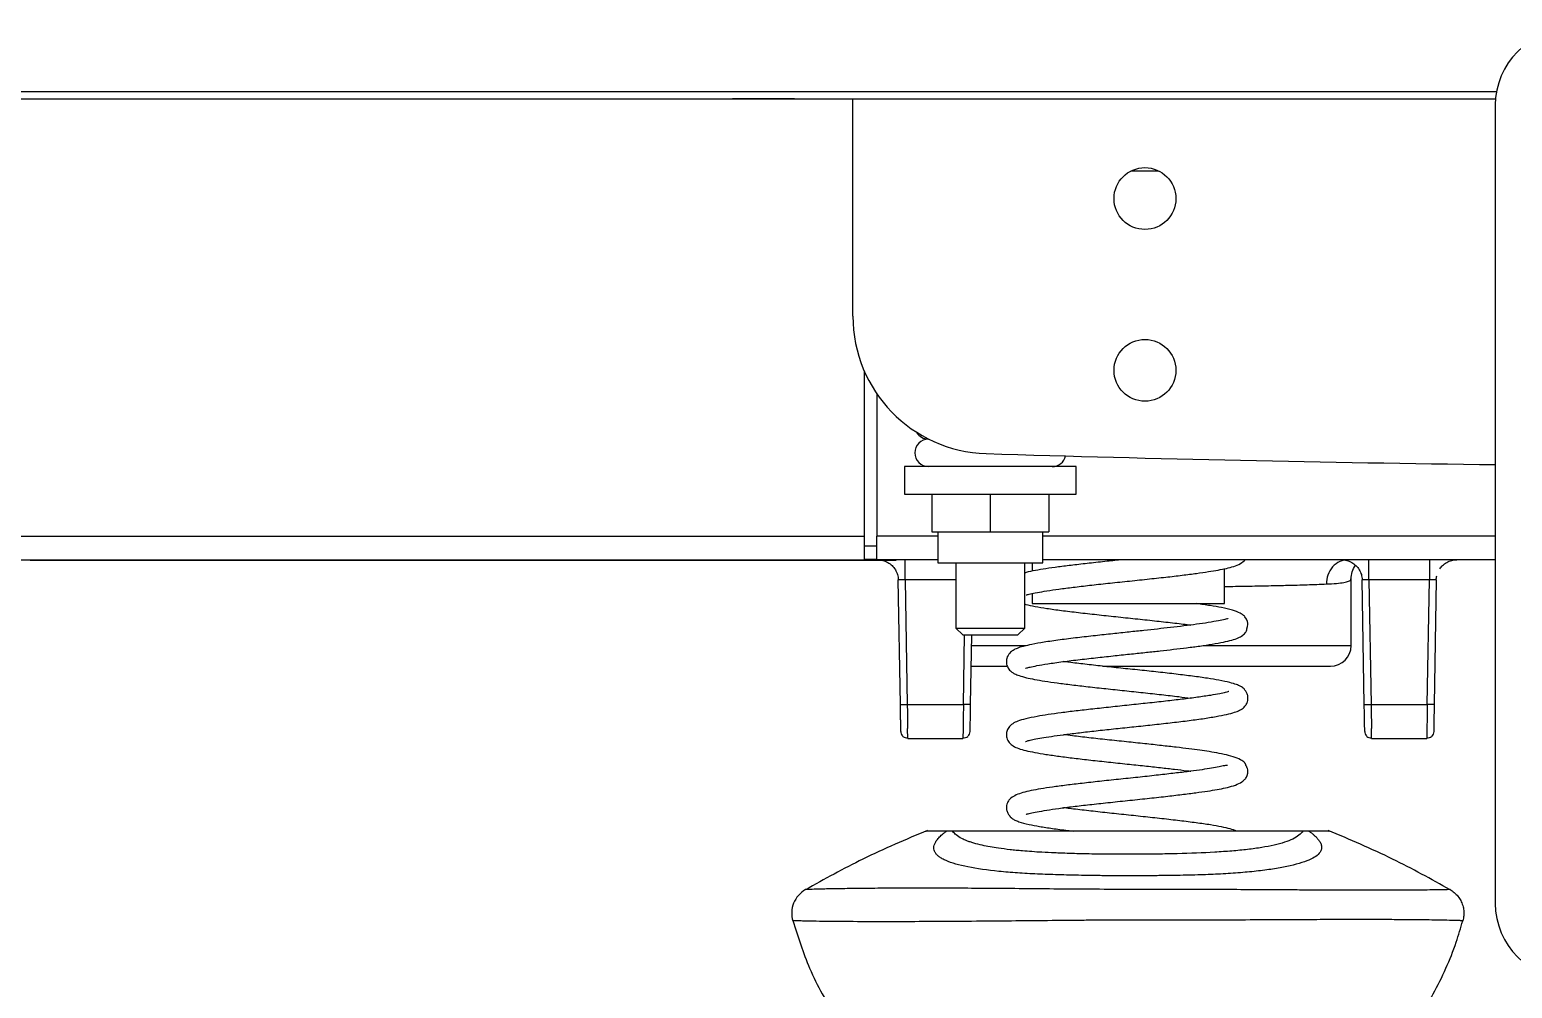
# Model space of a CAD drawing. Header units: centimetres. Extents: x 470464 to 524273, y 49611 to 59074.
# Drawn here: x 508643.43 to 508665.01, y 50555.47 to 50569.42 of the extents above; entities that cross this region are included whole.
import ezdxf

# ---------------------------------------------------------------- set-up
doc = ezdxf.new("R2010")
doc.units = ezdxf.units.CM
doc.header["$MEASUREMENT"] = 0
doc.layers.add('vinç', color=7, linetype='Continuous')

# ---------------------------------------------------------------- blocks, each defined once
blk = doc.blocks.new('dytjtyjtydhrshtjy')
at = {"color": 2, "linetype": 'Continuous', "lineweight": 25}
for p, q in [((427569.783, 68758.565), (427159.018, 68758.565)), ((427159.018, 68758.463), (427569.77, 68758.463)), ((427559.068, 68758.464), (427558.668, 68758.464)), ((427559.568, 68758.464), (427559.068, 68758.464)), ((427559.568, 68758.464), (427560.418, 68758.464)), ((427560.418, 68755.302), (427560.418, 68758.463)), ((427569.766, 68758.372), (427569.766, 68746.757)), ((427564.818, 68757.414), (427564.462, 68757.414)), ((427560.588, 68752.103), (427560.588, 68754.495)), ((427560.768, 68754.172), (427560.768, 68752.103)), ((427561.518, 68753.514), (427561.522, 68753.514)), ((427563.668, 68753.114), (427561.168, 68753.114)), ((427561.168, 68753.114), (427561.168, 68752.714)), ((427563.668, 68752.714), (427563.668, 68753.114)), ((427561.168, 68752.714), (427563.668, 68752.714)), ((427561.569, 68752.714), (427561.569, 68752.164)), ((427562.418, 68752.714), (427562.418, 68752.164)), ((427563.268, 68752.714), (427563.268, 68752.164)), ((427561.569, 68752.164), (427562.418, 68752.164)), ((427561.653, 68752.164), (427561.653, 68751.714)), ((427562.418, 68752.164), (427563.268, 68752.164)), ((427563.183, 68751.714), (427563.183, 68752.164)), ((427545.618, 68752.103), (427560.588, 68752.103)), ((427560.588, 68752.022), (427560.588, 68752.103)), ((427560.588, 68751.956), (427560.588, 68752.02)), ((427560.768, 68751.956), (427560.588, 68751.956)), ((427560.768, 68752.02), (427560.768, 68752.103)), ((427561.653, 68752.103), (427560.768, 68752.103)), ((427560.768, 68751.956), (427560.768, 68752.02)), ((427560.768, 68751.76), (427560.768, 68751.956)), ((427569.766, 68752.103), (427563.183, 68752.103)), ((427545.618, 68751.759), (427560.588, 68751.759)), ((427548.448, 68751.754), (427548.448, 68751.759)), ((427548.448, 68751.754), (427561.048, 68751.754)), ((427560.768, 68751.76), (427560.588, 68751.76)), ((427560.588, 68751.759), (427560.588, 68751.76)), ((427560.588, 68751.759), (427560.768, 68751.759)), ((427560.768, 68751.76), (427560.768, 68751.759)), ((427561.653, 68751.759), (427560.768, 68751.759)), ((427561.653, 68751.714), (427563.183, 68751.714)), ((427561.918, 68751.714), (427561.918, 68750.764)), ((427562.918, 68750.764), (427562.918, 68751.714)), ((427563.027, 68751.714), (427563.027, 68751.591)), ((427569.766, 68751.759), (427563.183, 68751.759)), ((427565.827, 68751.119), (427565.827, 68751.63)), ((427567.664, 68751.479), (427567.664, 68751.482)), ((427567.668, 68750.509), (427567.668, 68751.482)), ((427561.11, 68749.65), (427561.078, 68751.464)), ((427561.178, 68751.464), (427561.21, 68749.65)), ((427561.918, 68751.464), (427561.178, 68751.464)), ((427563.027, 68751.265), (427563.027, 68751.119)), ((427567.86, 68749.65), (427567.828, 68751.464)), ((427568.808, 68751.464), (427567.928, 68751.464)), ((427567.928, 68751.464), (427567.96, 68749.65)), ((427568.777, 68749.65), (427568.808, 68751.464)), ((427568.908, 68751.464), (427568.877, 68749.65)), ((427563.027, 68751.119), (427565.827, 68751.119)), ((427561.918, 68750.764), (427562.918, 68750.764)), ((427561.918, 68750.764), (427562.018, 68750.664)), ((427562.018, 68750.664), (427562.418, 68750.664)), ((427562.027, 68749.65), (427562.044, 68750.664)), ((427562.144, 68750.664), (427562.127, 68749.65)), ((427562.418, 68750.664), (427562.818, 68750.664)), ((427562.818, 68750.664), (427562.918, 68750.764)), ((427562.142, 68750.509), (427562.939, 68750.509)), ((427565.515, 68750.509), (427567.668, 68750.509)), ((427564.052, 68750.209), (427564.418, 68750.209)), ((427561.21, 68749.65), (427562.027, 68749.65)), ((427567.96, 68749.65), (427568.777, 68749.65)), ((427561.216, 68749.159), (427561.216, 68749.176)), ((427561.216, 68749.159), (427562.02, 68749.159)), ((427562.02, 68749.176), (427562.02, 68749.159)), ((427567.966, 68749.159), (427567.966, 68749.176)), ((427567.966, 68749.159), (427568.77, 68749.159)), ((427568.77, 68749.176), (427568.77, 68749.159)), ((427566.966, 68747.809), (427561.87, 68747.809)), ((427559.729, 68746.958), (427559.728, 68746.958))]:
    blk.add_line(p, q, dxfattribs=at)
for centre in [(427564.668, 68757.014), (427564.668, 68754.514)]:
    blk.add_circle(centre, 0.45, dxfattribs=at)
for centre, radius, start, end in [((427570.866, 68758.372), 1.1, 90, 180), ((427564.818, 68757.114), 0.3, 75.9927, 90), ((427562.418, 68755.302), 2, 180, 268.2362), ((427561.518, 68753.314), 0.2, 90, 270), ((427561.518, 68753.714), 0.2, 209.828, 270), ((427574.668, 69153.113), 400, 268.23622, 269.29782), ((427563.318, 68753.314), 0.2, 270, 347.0003), ((427567.368, 68750.509), 0.3, 270, 0), ((427570.866, 68746.757), 1.1, 180, 270)]:
    blk.add_arc(centre, radius, start, end, dxfattribs=at)
for points, knots in [([(427560.588, 68751.76), (427560.588, 68751.76), (427560.588, 68751.76), (427560.588, 68751.762), (427560.588, 68751.765), (427560.588, 68751.768), (427560.588, 68751.776), (427560.588, 68751.791), (427560.588, 68751.816), (427560.588, 68751.847), (427560.588, 68751.879), (427560.588, 68751.907), (427560.588, 68751.931), (427560.588, 68751.948), (427560.588, 68751.956)], [0, 0, 0, 0, 0.048326, 0.096259, 0.144071, 0.192032, 0.240411, 0.370143, 0.500048, 0.629779, 0.759684, 0.839962, 0.919647, 1, 1, 1, 1]), ([(427560.778, 68751.759), (427560.804, 68751.759), (427560.83, 68751.755), (427560.88, 68751.742), (427560.904, 68751.732), (427560.949, 68751.707), (427560.97, 68751.691), (427560.988, 68751.673)], [0.5, 0.5, 0.5, 0.5, 0.6666667, 0.6666667, 0.8333333, 0.8333333, 1, 1, 1, 1]), ([(427561.178, 68751.673), (427561.178, 68751.691), (427561.178, 68751.707), (427561.178, 68751.732), (427561.178, 68751.742), (427561.178, 68751.755), (427561.178, 68751.759), (427561.178, 68751.759)], [0.5000006, 0.5000006, 0.5000006, 0.5000006, 0.6666667, 0.6666667, 0.8333333, 0.8333333, 1, 1, 1, 1]), ([(427564.34, 68751.759), (427564.266, 68751.751), (427564.102, 68751.734), (427563.858, 68751.707), (427563.62, 68751.679), (427563.407, 68751.653), (427563.223, 68751.627), (427563.072, 68751.601), (427562.97, 68751.582), (427562.925, 68751.568), (427562.918, 68751.566)], [0, 0, 0, 0, 0.126882, 0.27886, 0.426188, 0.568751, 0.706526, 0.839937, 0.974364, 1, 1, 1, 1]), ([(427562.938, 68751.249), (427562.938, 68751.249), (427562.938, 68751.247), (427562.952, 68751.25), (427562.994, 68751.258), (427563.094, 68751.28), (427563.239, 68751.305), (427563.415, 68751.331), (427563.624, 68751.358), (427563.864, 68751.386), (427564.128, 68751.415), (427564.412, 68751.445), (427564.697, 68751.475), (427564.968, 68751.504), (427565.21, 68751.532), (427565.418, 68751.559), (427565.592, 68751.584), (427565.781, 68751.615), (427565.934, 68751.649), (427566.062, 68751.698), (427566.105, 68751.739), (427566.126, 68751.759)], [0, 0, 0, 0, 0.003206, 0.030076, 0.083878, 0.136727, 0.18867, 0.242164, 0.29776, 0.355461, 0.415216, 0.477052, 0.540605, 0.60168, 0.659183, 0.713132, 0.763479, 0.810204, 0.902145, 0.952811, 1, 1, 1, 1]), ([(427567.623, 68751.759), (427567.548, 68751.759), (427567.46, 68751.724), (427567.337, 68751.586), (427567.307, 68751.488), (427567.308, 68751.405)], [0, 0, 0, 0, 0.5, 0.5, 1, 1, 1, 1]), ([(427567.528, 68751.759), (427567.554, 68751.759), (427567.58, 68751.755), (427567.63, 68751.742), (427567.654, 68751.732), (427567.699, 68751.707), (427567.72, 68751.691), (427567.738, 68751.673)], [0.5000006, 0.5000006, 0.5000006, 0.5000006, 0.6666672, 0.6666672, 0.8333339, 0.8333339, 1, 1, 1, 1]), ([(427567.928, 68751.673), (427567.928, 68751.691), (427567.928, 68751.707), (427567.928, 68751.732), (427567.928, 68751.742), (427567.928, 68751.755), (427567.928, 68751.759), (427567.928, 68751.759)], [0.5, 0.5, 0.5, 0.5, 0.6666667, 0.6666667, 0.8333333, 0.8333333, 1, 1, 1, 1]), ([(427568.808, 68751.759), (427568.808, 68751.759), (427568.808, 68751.755), (427568.808, 68751.742), (427568.808, 68751.732), (427568.808, 68751.707), (427568.808, 68751.691), (427568.808, 68751.673)], [0.5000006, 0.5000006, 0.5000006, 0.5000006, 0.6666672, 0.6666672, 0.8333339, 0.8333339, 1, 1, 1, 1]), ([(427568.998, 68751.673), (427569.017, 68751.691), (427569.037, 68751.707), (427569.082, 68751.732), (427569.107, 68751.742), (427569.157, 68751.755), (427569.182, 68751.759), (427569.208, 68751.759)], [0.5, 0.5, 0.5, 0.5, 0.6666667, 0.6666667, 0.8333333, 0.8333333, 1, 1, 1, 1]), ([(427560.988, 68751.673), (427561.007, 68751.655), (427561.023, 68751.634), (427561.049, 68751.59), (427561.06, 68751.566), (427561.074, 68751.516), (427561.078, 68751.49), (427561.078, 68751.464)], [0, 0, 0, 0, 0.1666667, 0.1666667, 0.3333333, 0.3333333, 0.5, 0.5, 0.5, 0.5]), ([(427561.178, 68751.464), (427561.178, 68751.49), (427561.178, 68751.516), (427561.178, 68751.566), (427561.178, 68751.59), (427561.178, 68751.634), (427561.178, 68751.655), (427561.178, 68751.673)], [0, 0, 0, 0, 0.1666667, 0.1666667, 0.3333333, 0.3333333, 0.5000006, 0.5000006, 0.5000006, 0.5000006]), ([(427567.308, 68751.405), (427567.359, 68751.408), (427567.46, 68751.413), (427567.567, 68751.427), (427567.637, 68751.446), (427567.669, 68751.464), (427567.665, 68751.476), (427567.664, 68751.479)], [0, 0, 0, 0, 0.2357529, 0.4655249, 0.6976658, 0.9309979, 1, 1, 1, 1]), ([(427567.668, 68751.476), (427567.67, 68751.513), (427567.674, 68751.584), (427567.714, 68751.647), (427567.733, 68751.677)], [0, 0, 0, 0, 0.5146, 1, 1, 1, 1]), ([(427567.738, 68751.673), (427567.757, 68751.655), (427567.773, 68751.634), (427567.799, 68751.59), (427567.81, 68751.566), (427567.824, 68751.516), (427567.828, 68751.49), (427567.828, 68751.464)], [0, 0, 0, 0, 0.1666672, 0.1666672, 0.3333339, 0.3333339, 0.5000006, 0.5000006, 0.5000006, 0.5000006]), ([(427567.928, 68751.464), (427567.928, 68751.49), (427567.928, 68751.516), (427567.928, 68751.566), (427567.928, 68751.59), (427567.928, 68751.634), (427567.928, 68751.655), (427567.928, 68751.673)], [0, 0, 0, 0, 0.1666667, 0.1666667, 0.3333333, 0.3333333, 0.5, 0.5, 0.5, 0.5]), ([(427568.808, 68751.673), (427568.808, 68751.655), (427568.808, 68751.634), (427568.808, 68751.59), (427568.808, 68751.566), (427568.808, 68751.516), (427568.808, 68751.49), (427568.808, 68751.464)], [0, 0, 0, 0, 0.1666672, 0.1666672, 0.3333339, 0.3333339, 0.5000006, 0.5000006, 0.5000006, 0.5000006]), ([(427568.901, 68751.466), (427568.903, 68751.475), (427568.909, 68751.494), (427568.913, 68751.513), (427568.915, 68751.522)], [0, 0, 0, 0, 0.49798, 1, 1, 1, 1]), ([(427561.107, 68751.466), (427561.105, 68751.466), (427561.101, 68751.466), (427561.095, 68751.466), (427561.09, 68751.466), (427561.086, 68751.466), (427561.082, 68751.465), (427561.08, 68751.465), (427561.078, 68751.465), (427561.078, 68751.464), (427561.078, 68751.464)], [0, 0, 0, 0, 0.118912, 0.239544, 0.361905, 0.486007, 0.611858, 0.739468, 0.868846, 1, 1, 1, 1]), ([(427561.178, 68751.464), (427561.175, 68751.464), (427561.168, 68751.465), (427561.158, 68751.465), (427561.148, 68751.465), (427561.139, 68751.466), (427561.13, 68751.466), (427561.122, 68751.466), (427561.114, 68751.466), (427561.109, 68751.466), (427561.107, 68751.466)], [0, 0, 0, 0, 0.131154, 0.260532, 0.388142, 0.513993, 0.638095, 0.760456, 0.881088, 1, 1, 1, 1]), ([(427565.827, 68751.369), (427565.88, 68751.37), (427566.047, 68751.372), (427566.315, 68751.377), (427566.565, 68751.382), (427566.753, 68751.387), (427566.891, 68751.39), (427567.034, 68751.395), (427567.178, 68751.4), (427567.263, 68751.403), (427567.308, 68751.405)], [0, 0, 0, 0, 0.08298, 0.262949, 0.455117, 0.540278, 0.637348, 0.746327, 0.867211, 1, 1, 1, 1]), ([(427567.857, 68751.466), (427567.855, 68751.466), (427567.851, 68751.466), (427567.845, 68751.466), (427567.84, 68751.466), (427567.836, 68751.466), (427567.832, 68751.465), (427567.83, 68751.465), (427567.828, 68751.465), (427567.828, 68751.464), (427567.828, 68751.464)], [0, 0, 0, 0, 0.118912, 0.239544, 0.361905, 0.486007, 0.611858, 0.739468, 0.868846, 1, 1, 1, 1]), ([(427567.928, 68751.464), (427567.925, 68751.464), (427567.918, 68751.465), (427567.908, 68751.465), (427567.898, 68751.465), (427567.889, 68751.466), (427567.88, 68751.466), (427567.872, 68751.466), (427567.864, 68751.466), (427567.859, 68751.466), (427567.857, 68751.466)], [0, 0, 0, 0, 0.131154, 0.260532, 0.388142, 0.513993, 0.638095, 0.760456, 0.881088, 1, 1, 1, 1]), ([(427568.879, 68751.466), (427568.877, 68751.466), (427568.872, 68751.466), (427568.865, 68751.466), (427568.857, 68751.466), (427568.848, 68751.466), (427568.838, 68751.465), (427568.829, 68751.465), (427568.819, 68751.465), (427568.812, 68751.464), (427568.808, 68751.464)], [0, 0, 0, 0, 0.118912, 0.239544, 0.361905, 0.486007, 0.611858, 0.739468, 0.868846, 1, 1, 1, 1]), ([(427568.9, 68751.466), (427568.899, 68751.466), (427568.896, 68751.466), (427568.891, 68751.466), (427568.886, 68751.466), (427568.881, 68751.466), (427568.879, 68751.466)], [0, 0, 0, 0, 0.25535, 0.507119, 0.755329, 1, 1, 1, 1]), ([(427568.908, 68751.464), (427568.908, 68751.464), (427568.908, 68751.465), (427568.907, 68751.465), (427568.904, 68751.465), (427568.902, 68751.466), (427568.9, 68751.466)], [0, 0, 0, 0, 0.255167, 0.506878, 0.75515, 1, 1, 1, 1]), ([(427562.918, 68751.113), (427562.924, 68751.111), (427562.964, 68751.099), (427563.071, 68751.079), (427563.24, 68751.049), (427563.452, 68751.02), (427563.696, 68750.99), (427563.964, 68750.96), (427564.245, 68750.93), (427564.528, 68750.9), (427564.808, 68750.87), (427565.071, 68750.84), (427565.249, 68750.82), (427565.327, 68750.809), (427565.335, 68750.808)], [0, 0, 0, 0, 0.013969, 0.098812, 0.190167, 0.288155, 0.388717, 0.489104, 0.589335, 0.689463, 0.789397, 0.889153, 0.988802, 1, 1, 1, 1]), ([(427562.932, 68750.18), (427562.932, 68750.18), (427562.93, 68750.177), (427562.95, 68750.184), (427562.997, 68750.196), (427563.096, 68750.218), (427563.253, 68750.244), (427563.467, 68750.275), (427563.716, 68750.305), (427563.975, 68750.334), (427564.228, 68750.362), (427564.467, 68750.387), (427564.687, 68750.41), (427564.961, 68750.44), (427565.225, 68750.47), (427565.474, 68750.503), (427565.655, 68750.53), (427565.81, 68750.558), (427565.933, 68750.587), (427566.023, 68750.618), (427566.09, 68750.653), (427566.141, 68750.708), (427566.149, 68750.73), (427566.15, 68750.745), (427566.152, 68750.755), (427566.155, 68750.764), (427566.157, 68750.772), (427566.159, 68750.781), (427566.164, 68750.802), (427566.166, 68750.822), (427566.162, 68750.846), (427566.159, 68750.862), (427566.154, 68750.875), (427566.149, 68750.886), (427566.141, 68750.902), (427566.13, 68750.918), (427566.103, 68750.95), (427566.05, 68750.985), (427565.943, 68751.026), (427565.796, 68751.06), (427565.62, 68751.091), (427565.487, 68751.11), (427565.418, 68751.119)], [0, 0, 0, 0, 0.008407, 0.027631, 0.058213, 0.094558, 0.136702, 0.18395, 0.229821, 0.272759, 0.312757, 0.349751, 0.383685, 0.414707, 0.480327, 0.516609, 0.555239, 0.596041, 0.634048, 0.667382, 0.696157, 0.721599, 0.747171, 0.752642, 0.756641, 0.758208, 0.7596, 0.760954, 0.762416, 0.76924, 0.772063, 0.774466, 0.776567, 0.778537, 0.780568, 0.787266, 0.797408, 0.830549, 0.872386, 0.919629, 0.958641, 1, 1, 1, 1]), ([(427565.878, 68750.899), (427565.878, 68750.9), (427565.876, 68750.903), (427565.833, 68750.89), (427565.741, 68750.87), (427565.598, 68750.844), (427565.426, 68750.819), (427565.239, 68750.795), (427565.046, 68750.772), (427564.851, 68750.75), (427564.649, 68750.728), (427564.431, 68750.705), (427564.193, 68750.68), (427563.94, 68750.652), (427563.679, 68750.623), (427563.425, 68750.591), (427563.202, 68750.559), (427563.025, 68750.528), (427562.898, 68750.499), (427562.809, 68750.471), (427562.751, 68750.442), (427562.701, 68750.409), (427562.654, 68750.333), (427562.649, 68750.269), (427562.661, 68750.21), (427562.691, 68750.157), (427562.73, 68750.123), (427562.779, 68750.093), (427562.841, 68750.069), (427562.934, 68750.042), (427563.061, 68750.016), (427563.211, 68749.991), (427563.391, 68749.965), (427563.602, 68749.938), (427563.841, 68749.91), (427564.1, 68749.882), (427564.372, 68749.853), (427564.645, 68749.824), (427564.911, 68749.795), (427565.147, 68749.768), (427565.279, 68749.751), (427565.336, 68749.744)], [0, 0, 0, 0, 0.011206, 0.035345, 0.063565, 0.094493, 0.124005, 0.151809, 0.177876, 0.202157, 0.225918, 0.25187, 0.28013, 0.310707, 0.343615, 0.378917, 0.415591, 0.448786, 0.477935, 0.503022, 0.524006, 0.541861, 0.559886, 0.571417, 0.577732, 0.589181, 0.60422, 0.618167, 0.639539, 0.668761, 0.694892, 0.72235, 0.751041, 0.780971, 0.812183, 0.844315, 0.876622, 0.909097, 0.941731, 0.974486, 1, 1, 1, 1]), ([(427562.137, 68750.209), (427562.247, 68750.209), (427562.404, 68750.209), (427562.606, 68750.209), (427562.666, 68750.209)], [0, 0, 0, 0, 0.700839, 1, 1, 1, 1]), ([(427562.931, 68749.115), (427562.931, 68749.115), (427562.928, 68749.111), (427562.947, 68749.12), (427562.996, 68749.132), (427563.079, 68749.151), (427563.196, 68749.171), (427563.346, 68749.194), (427563.529, 68749.219), (427563.745, 68749.245), (427563.986, 68749.272), (427564.244, 68749.3), (427564.51, 68749.328), (427564.777, 68749.356), (427565.038, 68749.385), (427565.286, 68749.415), (427565.512, 68749.445), (427565.705, 68749.476), (427565.859, 68749.506), (427565.969, 68749.535), (427566.039, 68749.562), (427566.083, 68749.588), (427566.107, 68749.607), (427566.139, 68749.644), (427566.164, 68749.693), (427566.17, 68749.754), (427566.156, 68749.82), (427566.114, 68749.879), (427566.054, 68749.92), (427565.997, 68749.944), (427565.898, 68749.974), (427565.758, 68750.004), (427565.576, 68750.034), (427565.367, 68750.063), (427565.125, 68750.093), (427564.864, 68750.122), (427564.593, 68750.151), (427564.318, 68750.18), (427564.048, 68750.209), (427563.795, 68750.237), (427563.604, 68750.26), (427563.51, 68750.272), (427563.483, 68750.276)], [0, 0, 0, 0, 0.001247, 0.019181, 0.041367, 0.065613, 0.091226, 0.118193, 0.146482, 0.176081, 0.206782, 0.237867, 0.269287, 0.301084, 0.333259, 0.365813, 0.398791, 0.432194, 0.463218, 0.492648, 0.516435, 0.531127, 0.542461, 0.55015, 0.560371, 0.57218, 0.582563, 0.600632, 0.615653, 0.636207, 0.663714, 0.698182, 0.728616, 0.761699, 0.794661, 0.827441, 0.860054, 0.892485, 0.924759, 0.956764, 0.987639, 1, 1, 1, 1]), ([(427564.418, 68750.209), (427564.584, 68750.209), (427564.922, 68750.209), (427565.426, 68750.209), (427565.913, 68750.209), (427566.358, 68750.209), (427566.737, 68750.209), (427567.032, 68750.209), (427567.234, 68750.209), (427567.351, 68750.209), (427567.359, 68750.209), (427567.363, 68750.209)], [0, 0, 0, 0, 0.107084, 0.219416, 0.335541, 0.453659, 0.571778, 0.687903, 0.800235, 0.907319, 1, 1, 1, 1]), ([(427565.888, 68749.84), (427565.888, 68749.84), (427565.888, 68749.842), (427565.876, 68749.838), (427565.837, 68749.827), (427565.756, 68749.808), (427565.622, 68749.784), (427565.438, 68749.756), (427565.217, 68749.728), (427564.971, 68749.699), (427564.709, 68749.671), (427564.439, 68749.642), (427564.169, 68749.613), (427563.908, 68749.585), (427563.665, 68749.558), (427563.447, 68749.531), (427563.259, 68749.504), (427563.084, 68749.476), (427562.931, 68749.444), (427562.821, 68749.413), (427562.752, 68749.38), (427562.707, 68749.347), (427562.668, 68749.297), (427562.648, 68749.228), (427562.655, 68749.165), (427562.672, 68749.127), (427562.7, 68749.085), (427562.753, 68749.043), (427562.832, 68749.009), (427562.93, 68748.981), (427563.062, 68748.953), (427563.225, 68748.925), (427563.418, 68748.898), (427563.637, 68748.87), (427563.879, 68748.842), (427564.14, 68748.814), (427564.405, 68748.786), (427564.659, 68748.759), (427564.892, 68748.733), (427565.097, 68748.71), (427565.244, 68748.692), (427565.316, 68748.683), (427565.334, 68748.68)], [0, 0, 0, 0, 0.00014, 0.0160856, 0.0367851, 0.0623372, 0.0928061, 0.1257821, 0.1585658, 0.1911387, 0.2235088, 0.2556335, 0.2874873, 0.3190793, 0.3502211, 0.3801472, 0.4088084, 0.4362259, 0.4708258, 0.5028573, 0.528512, 0.5429481, 0.5568897, 0.5672709, 0.5786557, 0.5878572, 0.5974367, 0.6188053, 0.6431655, 0.6704306, 0.6987149, 0.7276497, 0.7572617, 0.7875493, 0.818522, 0.8502306, 0.8822371, 0.9125077, 0.9408278, 0.9672092, 0.991643, 1, 1, 1, 1]), ([(427561.116, 68749.257), (427561.116, 68749.257), (427561.116, 68749.257), (427561.116, 68749.259), (427561.116, 68749.261), (427561.116, 68749.264), (427561.116, 68749.268), (427561.116, 68749.272), (427561.116, 68749.278), (427561.116, 68749.287), (427561.116, 68749.3), (427561.115, 68749.321), (427561.115, 68749.344), (427561.114, 68749.371), (427561.114, 68749.401), (427561.113, 68749.434), (427561.113, 68749.468), (427561.112, 68749.504), (427561.112, 68749.54), (427561.111, 68749.576), (427561.11, 68749.613), (427561.11, 68749.638), (427561.11, 68749.65)], [0, 0, 0, 0, 0.030254, 0.060313, 0.090242, 0.120108, 0.149976, 0.179914, 0.209986, 0.240259, 0.304485, 0.368797, 0.434358, 0.500008, 0.565571, 0.631222, 0.695454, 0.759772, 0.820077, 0.879864, 0.939662, 1, 1, 1, 1]), ([(427561.21, 68749.65), (427561.21, 68749.643), (427561.21, 68749.627), (427561.21, 68749.605), (427561.211, 68749.584), (427561.211, 68749.563), (427561.211, 68749.542), (427561.211, 68749.523), (427561.212, 68749.504), (427561.212, 68749.485), (427561.212, 68749.468), (427561.212, 68749.451), (427561.213, 68749.435), (427561.213, 68749.419), (427561.213, 68749.405), (427561.213, 68749.391), (427561.213, 68749.377), (427561.214, 68749.365), (427561.214, 68749.353), (427561.214, 68749.341), (427561.214, 68749.331), (427561.214, 68749.321), (427561.214, 68749.311), (427561.214, 68749.305), (427561.214, 68749.302)], [0, 0, 0, 0, 0.05866, 0.116062, 0.172207, 0.227094, 0.280723, 0.333095, 0.384209, 0.434066, 0.482665, 0.530006, 0.576089, 0.620915, 0.664483, 0.706794, 0.747847, 0.787642, 0.826179, 0.863459, 0.899481, 0.934245, 0.967751, 1, 1, 1, 1]), ([(427562.027, 68749.65), (427562.026, 68749.598), (427562.025, 68749.547), (427562.024, 68749.451), (427562.023, 68749.406), (427562.022, 68749.343), (427562.022, 68749.322), (427562.022, 68749.302)], [0.7766715, 0.7766715, 0.7766715, 0.7766715, 1.0866909, 1.0866909, 1.3873158, 1.3873158, 1.553343, 1.553343, 1.553343, 1.553343]), ([(427562.097, 68749.649), (427562.094, 68749.649), (427562.09, 68749.649), (427562.077, 68749.649), (427562.068, 68749.65), (427562.048, 68749.65), (427562.037, 68749.65), (427562.027, 68749.65)], [0.5, 0.5, 0.5, 0.5, 0.6, 0.6, 0.8, 0.8, 1, 1, 1, 1]), ([(427562.127, 68749.65), (427562.127, 68749.65), (427562.125, 68749.65), (427562.119, 68749.65), (427562.114, 68749.649), (427562.105, 68749.649), (427562.101, 68749.649), (427562.097, 68749.649)], [0, 0, 0, 0, 0.2, 0.2, 0.4, 0.4, 0.5, 0.5, 0.5, 0.5]), ([(427562.127, 68749.65), (427562.127, 68749.644), (427562.126, 68749.631), (427562.126, 68749.613), (427562.126, 68749.594), (427562.125, 68749.576), (427562.125, 68749.558), (427562.125, 68749.54), (427562.125, 68749.522), (427562.124, 68749.498), (427562.124, 68749.468), (427562.123, 68749.434), (427562.122, 68749.401), (427562.122, 68749.371), (427562.121, 68749.344), (427562.121, 68749.321), (427562.121, 68749.3), (427562.12, 68749.284), (427562.12, 68749.272), (427562.12, 68749.263), (427562.12, 68749.258), (427562.12, 68749.257), (427562.12, 68749.257)], [0, 0, 0, 0, 0.030258, 0.060322, 0.090256, 0.120126, 0.149998, 0.17994, 0.210016, 0.240292, 0.304524, 0.368841, 0.434406, 0.500056, 0.565618, 0.631266, 0.695493, 0.759805, 0.820103, 0.879882, 0.939671, 1, 1, 1, 1]), ([(427567.866, 68749.257), (427567.866, 68749.257), (427567.866, 68749.257), (427567.866, 68749.259), (427567.866, 68749.261), (427567.866, 68749.264), (427567.866, 68749.268), (427567.866, 68749.272), (427567.866, 68749.278), (427567.866, 68749.287), (427567.866, 68749.3), (427567.865, 68749.321), (427567.865, 68749.344), (427567.864, 68749.371), (427567.864, 68749.401), (427567.863, 68749.434), (427567.863, 68749.468), (427567.862, 68749.504), (427567.862, 68749.54), (427567.861, 68749.576), (427567.86, 68749.613), (427567.86, 68749.638), (427567.86, 68749.65)], [0, 0, 0, 0, 0.030254, 0.060313, 0.090242, 0.120108, 0.149976, 0.179914, 0.209986, 0.240259, 0.304485, 0.368797, 0.434358, 0.500008, 0.565571, 0.631222, 0.695454, 0.759772, 0.820077, 0.879864, 0.939662, 1, 1, 1, 1]), ([(427567.96, 68749.65), (427567.96, 68749.643), (427567.96, 68749.627), (427567.96, 68749.605), (427567.961, 68749.584), (427567.961, 68749.563), (427567.961, 68749.542), (427567.961, 68749.523), (427567.962, 68749.504), (427567.962, 68749.485), (427567.962, 68749.468), (427567.962, 68749.451), (427567.963, 68749.435), (427567.963, 68749.419), (427567.963, 68749.405), (427567.963, 68749.391), (427567.963, 68749.377), (427567.964, 68749.365), (427567.964, 68749.353), (427567.964, 68749.341), (427567.964, 68749.331), (427567.964, 68749.321), (427567.964, 68749.311), (427567.964, 68749.305), (427567.964, 68749.302)], [0, 0, 0, 0, 0.05866, 0.116062, 0.172207, 0.227094, 0.280723, 0.333095, 0.384209, 0.434066, 0.482665, 0.530006, 0.576089, 0.620915, 0.664483, 0.706794, 0.747847, 0.787642, 0.826179, 0.863459, 0.899481, 0.934245, 0.967751, 1, 1, 1, 1]), ([(427568.777, 68749.65), (427568.776, 68749.598), (427568.775, 68749.547), (427568.774, 68749.451), (427568.773, 68749.406), (427568.772, 68749.343), (427568.772, 68749.322), (427568.772, 68749.302)], [0.7766715, 0.7766715, 0.7766715, 0.7766715, 1.0866909, 1.0866909, 1.3873158, 1.3873158, 1.553343, 1.553343, 1.553343, 1.553343]), ([(427568.847, 68749.649), (427568.844, 68749.649), (427568.84, 68749.649), (427568.827, 68749.649), (427568.818, 68749.65), (427568.798, 68749.65), (427568.787, 68749.65), (427568.777, 68749.65)], [0.5, 0.5, 0.5, 0.5, 0.6, 0.6, 0.8, 0.8, 1, 1, 1, 1]), ([(427568.877, 68749.65), (427568.877, 68749.65), (427568.875, 68749.65), (427568.869, 68749.65), (427568.864, 68749.649), (427568.855, 68749.649), (427568.851, 68749.649), (427568.847, 68749.649)], [0, 0, 0, 0, 0.2, 0.2, 0.4, 0.4, 0.5, 0.5, 0.5, 0.5]), ([(427568.877, 68749.65), (427568.877, 68749.644), (427568.876, 68749.631), (427568.876, 68749.613), (427568.876, 68749.594), (427568.875, 68749.576), (427568.875, 68749.558), (427568.875, 68749.54), (427568.875, 68749.522), (427568.874, 68749.498), (427568.874, 68749.468), (427568.873, 68749.434), (427568.872, 68749.401), (427568.872, 68749.371), (427568.871, 68749.344), (427568.871, 68749.321), (427568.871, 68749.3), (427568.87, 68749.284), (427568.87, 68749.272), (427568.87, 68749.263), (427568.87, 68749.258), (427568.87, 68749.257), (427568.87, 68749.257)], [0, 0, 0, 0, 0.030258, 0.060322, 0.090256, 0.120126, 0.149998, 0.17994, 0.210016, 0.240292, 0.304524, 0.368841, 0.434406, 0.500056, 0.565618, 0.631266, 0.695493, 0.759805, 0.820103, 0.879882, 0.939671, 1, 1, 1, 1]), ([(427561.116, 68749.257), (427561.117, 68749.247), (427561.118, 68749.236), (427561.125, 68749.217), (427561.13, 68749.208), (427561.139, 68749.195), (427561.143, 68749.191), (427561.146, 68749.188)], [0.0000082, 0.0000082, 0.0000082, 0.0000082, 0.2, 0.2, 0.4, 0.4, 0.5000068, 0.5000068, 0.5000068, 0.5000068]), ([(427561.146, 68749.188), (427561.157, 68749.18), (427561.177, 68749.164), (427561.203, 68749.167), (427561.216, 68749.168)], [0, 0, 0, 0, 0.4953, 1, 1, 1, 1]), ([(427561.216, 68749.176), (427561.216, 68749.181), (427561.216, 68749.193), (427561.215, 68749.258), (427561.214, 68749.302)], [0, 0, 0, 0, 0.322064, 1, 1, 1, 1]), ([(427562.022, 68749.302), (427562.021, 68749.258), (427562.02, 68749.193), (427562.02, 68749.181), (427562.02, 68749.176)], [0, 0, 0, 0, 0.677936, 1, 1, 1, 1]), ([(427562.02, 68749.168), (427562.033, 68749.167), (427562.059, 68749.164), (427562.08, 68749.18), (427562.09, 68749.188)], [0, 0, 0, 0, 0.5047, 1, 1, 1, 1]), ([(427562.942, 68748.059), (427562.944, 68748.058), (427562.947, 68748.055), (427562.996, 68748.068), (427563.094, 68748.089), (427563.237, 68748.114), (427563.412, 68748.14), (427563.623, 68748.167), (427563.864, 68748.195), (427564.131, 68748.224), (427564.415, 68748.254), (427564.699, 68748.284), (427564.966, 68748.313), (427565.203, 68748.341), (427565.408, 68748.367), (427565.579, 68748.391), (427565.721, 68748.414), (427565.845, 68748.438), (427565.963, 68748.469), (427566.061, 68748.509), (427566.118, 68748.553), (427566.143, 68748.587), (427566.154, 68748.613), (427566.158, 68748.623), (427566.161, 68748.635), (427566.164, 68748.649), (427566.166, 68748.664), (427566.167, 68748.689), (427566.162, 68748.713), (427566.154, 68748.733), (427566.149, 68748.744), (427566.146, 68748.751), (427566.143, 68748.757), (427566.139, 68748.764), (427566.136, 68748.773), (427566.136, 68748.778), (427566.126, 68748.798), (427566.095, 68748.828), (427566.015, 68748.871), (427565.895, 68748.909), (427565.755, 68748.94), (427565.611, 68748.965), (427565.466, 68748.986), (427565.306, 68749.007), (427565.12, 68749.03), (427564.904, 68749.054), (427564.66, 68749.081), (427564.394, 68749.109), (427564.119, 68749.138), (427563.854, 68749.167), (427563.639, 68749.192), (427563.526, 68749.206), (427563.483, 68749.212)], [0, 0, 0, 0, 0.0166017, 0.0429072, 0.0700076, 0.097947, 0.1269976, 0.1571964, 0.1885296, 0.2209731, 0.2545497, 0.2885943, 0.3208806, 0.3512541, 0.3797093, 0.4062208, 0.4307845, 0.4551738, 0.4813733, 0.5096147, 0.5346783, 0.5491993, 0.5512022, 0.5527615, 0.5542741, 0.5558684, 0.5576477, 0.5596838, 0.5646426, 0.567049, 0.5680053, 0.5688823, 0.5697706, 0.5707554, 0.5732342, 0.5805203, 0.5897285, 0.6133951, 0.6436774, 0.6740695, 0.7015224, 0.7261879, 0.7483215, 0.771087, 0.7960317, 0.8231418, 0.8523885, 0.8837667, 0.9168161, 0.9492494, 0.9807488, 1, 1, 1, 1]), ([(427567.866, 68749.257), (427567.867, 68749.247), (427567.868, 68749.236), (427567.875, 68749.217), (427567.88, 68749.208), (427567.889, 68749.195), (427567.893, 68749.191), (427567.896, 68749.188)], [0.0000082, 0.0000082, 0.0000082, 0.0000082, 0.2, 0.2, 0.4, 0.4, 0.5000068, 0.5000068, 0.5000068, 0.5000068]), ([(427567.896, 68749.188), (427567.907, 68749.18), (427567.927, 68749.164), (427567.953, 68749.167), (427567.966, 68749.168)], [0, 0, 0, 0, 0.4953004, 1, 1, 1, 1]), ([(427567.966, 68749.176), (427567.966, 68749.181), (427567.966, 68749.193), (427567.965, 68749.258), (427567.964, 68749.302)], [0, 0, 0, 0, 0.322064, 1, 1, 1, 1]), ([(427568.772, 68749.302), (427568.771, 68749.258), (427568.77, 68749.193), (427568.77, 68749.181), (427568.77, 68749.176)], [0, 0, 0, 0, 0.677936, 1, 1, 1, 1]), ([(427568.77, 68749.168), (427568.783, 68749.167), (427568.809, 68749.164), (427568.83, 68749.18), (427568.84, 68749.188)], [0, 0, 0, 0, 0.5047, 1, 1, 1, 1]), ([(427565.868, 68748.762), (427565.866, 68748.763), (427565.862, 68748.768), (427565.815, 68748.759), (427565.73, 68748.741), (427565.608, 68748.719), (427565.462, 68748.697), (427565.284, 68748.673), (427565.073, 68748.648), (427564.831, 68748.62), (427564.563, 68748.591), (427564.284, 68748.562), (427564.01, 68748.533), (427563.755, 68748.504), (427563.525, 68748.477), (427563.322, 68748.45), (427563.149, 68748.424), (427563.01, 68748.398), (427562.89, 68748.371), (427562.791, 68748.337), (427562.727, 68748.299), (427562.693, 68748.266), (427562.673, 68748.236), (427562.65, 68748.181), (427562.65, 68748.131), (427562.666, 68748.084), (427562.681, 68748.056), (427562.688, 68748.045), (427562.693, 68748.038), (427562.697, 68748.032), (427562.7, 68748.028), (427562.702, 68748.025), (427562.705, 68748.021), (427562.709, 68748.016), (427562.713, 68748.012), (427562.72, 68748.006), (427562.746, 68747.984), (427562.775, 68747.969), (427562.85, 68747.938), (427562.965, 68747.908), (427563.132, 68747.876), (427563.322, 68747.847), (427563.488, 68747.825), (427563.597, 68747.812), (427563.622, 68747.809)], [0, 0, 0, 0, 0.021651, 0.057034, 0.089785, 0.120235, 0.152278, 0.186676, 0.223423, 0.262502, 0.303943, 0.346783, 0.388466, 0.428894, 0.46808, 0.505996, 0.542645, 0.578091, 0.612678, 0.646716, 0.679678, 0.695789, 0.705409, 0.714408, 0.740762, 0.755946, 0.760895, 0.76273, 0.764183, 0.765327, 0.765827, 0.766311, 0.767241, 0.768121, 0.769078, 0.770212, 0.773217, 0.795306, 0.820106, 0.867142, 0.905182, 0.9453, 0.987523, 1, 1, 1, 1]), ([(427566.002, 68747.809), (427565.973, 68747.82), (427565.913, 68747.843), (427565.783, 68747.871), (427565.62, 68747.9), (427565.416, 68747.929), (427565.178, 68747.959), (427564.917, 68747.989), (427564.641, 68748.019), (427564.36, 68748.049), (427564.081, 68748.078), (427563.816, 68748.108), (427563.613, 68748.131), (427563.513, 68748.145), (427563.485, 68748.148)], [0, 0, 0, 0, 0.072215, 0.148638, 0.232305, 0.322932, 0.41501, 0.506881, 0.598612, 0.690231, 0.781663, 0.872961, 0.964177, 1, 1, 1, 1]), ([(427561.504, 68747.819), (427561.188, 68747.685), (427560.581, 68747.43), (427560.005, 68747.109), (427559.729, 68746.956)], [0, 0, 0, 0, 0.520457, 1, 1, 1, 1]), ([(427569.108, 68746.955), (427568.832, 68747.109), (427568.256, 68747.43), (427567.649, 68747.685), (427567.333, 68747.819)], [0, 0, 0, 0, 0.47963, 1, 1, 1, 1]), ([(427561.782, 68747.809), (427561.736, 68747.809), (427561.646, 68747.809), (427561.556, 68747.809), (427561.501, 68747.809), (427561.477, 68747.809), (427561.482, 68747.809), (427561.483, 68747.809)], [0, 0, 0, 0, 0.232342, 0.464729, 0.702613, 0.940525, 1, 1, 1, 1]), ([(427564.418, 68747.157), (427564.4, 68747.157), (427564.363, 68747.157), (427564.309, 68747.158), (427564.255, 68747.158), (427564.201, 68747.159), (427564.148, 68747.159), (427564.095, 68747.16), (427564.043, 68747.16), (427563.992, 68747.161), (427563.941, 68747.162), (427563.891, 68747.162), (427563.841, 68747.163), (427563.792, 68747.164), (427563.643, 68747.166), (427563.41, 68747.172), (427563.149, 68747.181), (427562.955, 68747.191), (427562.763, 68747.202), (427562.449, 68747.229), (427562.069, 68747.283), (427561.829, 68747.352), (427561.718, 68747.406), (427561.672, 68747.435), (427561.637, 68747.466), (427561.604, 68747.509), (427561.589, 68747.567), (427561.606, 68747.625), (427561.631, 68747.666), (427561.648, 68747.689), (427561.668, 68747.713), (427561.692, 68747.736), (427561.718, 68747.76), (427561.748, 68747.784), (427561.771, 68747.801), (427561.782, 68747.809)], [0, 0, 0, 0, 0.0099496, 0.0198185, 0.0296077, 0.0393183, 0.0489511, 0.0585071, 0.0679871, 0.0773919, 0.0867222, 0.0959787, 0.105162, 0.1142729, 0.1233117, 0.1878043, 0.2466235, 0.2781146, 0.3084469, 0.3705494, 0.4952704, 0.6207133, 0.652453, 0.6836542, 0.7150537, 0.7466346, 0.8095039, 0.8730229, 0.8911192, 0.9092297, 0.9273542, 0.9454926, 0.9636456, 0.9818141, 1, 1, 1, 1]), ([(427561.87, 68747.809), (427561.851, 68747.809), (427561.837, 68747.809), (427561.82, 68747.809), (427561.816, 68747.809), (427561.815, 68747.809), (427561.815, 68747.809), (427561.816, 68747.809), (427561.816, 68747.809), (427561.816, 68747.809), (427561.815, 68747.809), (427561.809, 68747.809), (427561.806, 68747.809), (427561.797, 68747.809), (427561.791, 68747.809), (427561.782, 68747.809)], [0, 0, 0, 0, 0.25, 0.25, 0.5, 0.5, 0.625, 0.625, 0.75, 0.75, 0.875, 0.875, 0.9375, 0.9375, 1, 1, 1, 1]), ([(427563.401, 68747.489), (427563.386, 68747.49), (427563.371, 68747.491), (427563.292, 68747.494), (427563.229, 68747.497), (427563.07, 68747.506), (427562.976, 68747.513), (427562.855, 68747.523), (427562.824, 68747.526), (427562.763, 68747.532), (427562.734, 68747.535), (427562.647, 68747.545), (427562.591, 68747.552), (427562.451, 68747.572), (427562.372, 68747.586), (427562.257, 68747.612), (427562.217, 68747.622), (427562.16, 68747.639), (427562.142, 68747.645), (427562.108, 68747.656), (427562.091, 68747.662), (427562.05, 68747.678), (427562.027, 68747.689), (427561.972, 68747.717), (427561.943, 68747.735), (427561.901, 68747.77), (427561.886, 68747.786), (427561.873, 68747.804), (427561.872, 68747.807), (427561.87, 68747.809)], [-54.309997, -54.309997, -54.309997, -54.309997, -53.731055, -53.731055, -51.327614, -51.327614, -47.482108, -47.482108, -46.136155, -46.136155, -44.790203, -44.790203, -42.098299, -42.098299, -37.791252, -37.791252, -35.15099, -35.15099, -33.830859, -33.830859, -32.510727, -32.510727, -30.398517, -30.398517, -27.018981, -27.018981, -24.357577, -24.357577, -23.988393, -23.988393, -23.988393, -23.988393]), ([(427566.966, 68747.809), (427566.953, 68747.788), (427566.934, 68747.767), (427566.885, 68747.729), (427566.855, 68747.711), (427566.749, 68747.66), (427566.657, 68747.63), (427566.492, 68747.592), (427566.432, 68747.581), (427566.303, 68747.56), (427566.234, 68747.55), (427566.088, 68747.533), (427566.011, 68747.526), (427565.852, 68747.512), (427565.769, 68747.507), (427565.511, 68747.492), (427565.327, 68747.485), (427565.044, 68747.478), (427564.948, 68747.476), (427564.753, 68747.473), (427564.655, 68747.472), (427564.457, 68747.472), (427564.359, 68747.472), (427564.162, 68747.472), (427564.064, 68747.473), (427563.87, 68747.476), (427563.774, 68747.478), (427563.584, 68747.483), (427563.492, 68747.486), (427563.401, 68747.489)], [0, 0, 0, 0, 0.0625, 0.0625, 0.125, 0.125, 0.25, 0.25, 0.3125, 0.3125, 0.375, 0.375, 0.4375, 0.4375, 0.5, 0.5, 0.625, 0.625, 0.6875, 0.6875, 0.75, 0.75, 0.8125, 0.8125, 0.875, 0.875, 0.9375, 0.9375, 1, 1, 1, 1]), ([(427567.055, 68747.809), (427567.061, 68747.804), (427567.073, 68747.795), (427567.091, 68747.782), (427567.108, 68747.769), (427567.123, 68747.755), (427567.138, 68747.742), (427567.151, 68747.73), (427567.164, 68747.717), (427567.176, 68747.704), (427567.186, 68747.692), (427567.196, 68747.68), (427567.205, 68747.668), (427567.213, 68747.656), (427567.227, 68747.631), (427567.241, 68747.594), (427567.24, 68747.546), (427567.207, 68747.473), (427567.076, 68747.382), (427566.812, 68747.306), (427566.531, 68747.256), (427566.293, 68747.224), (427566.026, 68747.2), (427565.74, 68747.182), (427565.428, 68747.17), (427565.182, 68747.165), (427565.006, 68747.162), (427564.916, 68747.161), (427564.823, 68747.16), (427564.726, 68747.159), (427564.626, 68747.158), (427564.523, 68747.157), (427564.454, 68747.157), (427564.418, 68747.157)], [0, 0, 0, 0, 0.010073, 0.020099, 0.030078, 0.04001, 0.049894, 0.059729, 0.069514, 0.079249, 0.088933, 0.098566, 0.108146, 0.117674, 0.127148, 0.168421, 0.210526, 0.253506, 0.3756, 0.504422, 0.566515, 0.62903, 0.69105, 0.752907, 0.811426, 0.876523, 0.892636, 0.909252, 0.926374, 0.944006, 0.962151, 0.980813, 1, 1, 1, 1]), ([(427567.055, 68747.809), (427567.045, 68747.809), (427567.039, 68747.809), (427567.03, 68747.809), (427567.028, 68747.809), (427567.022, 68747.809), (427567.021, 68747.809), (427567.02, 68747.809), (427567.021, 68747.809), (427567.021, 68747.809), (427567.022, 68747.809), (427567.02, 68747.809), (427567.016, 68747.809), (427566.999, 68747.809), (427566.986, 68747.809), (427566.966, 68747.809)], [0, 0, 0, 0, 0.0625, 0.0625, 0.125, 0.125, 0.25, 0.25, 0.375, 0.375, 0.5, 0.5, 0.75, 0.75, 1, 1, 1, 1]), ([(427567.343, 68747.809), (427567.348, 68747.809), (427567.359, 68747.809), (427567.319, 68747.809), (427567.242, 68747.809), (427567.127, 68747.809), (427567.055, 68747.809)], [0, 0, 0, 0, 0.141765, 0.378217, 0.614639, 1, 1, 1, 1]), ([(427559.728, 68746.958), (427559.691, 68746.932), (427559.619, 68746.88), (427559.55, 68746.764), (427559.518, 68746.632), (427559.534, 68746.544), (427559.543, 68746.501)], [0, 0, 0, 0, 0.249992, 0.49999, 0.749991, 1, 1, 1, 1]), ([(427564.418, 68746.961), (427564.236, 68746.961), (427563.871, 68746.962), (427563.338, 68746.966), (427562.832, 68746.971), (427562.361, 68746.975), (427561.93, 68746.977), (427561.537, 68746.979), (427561.185, 68746.979), (427560.837, 68746.977), (427560.512, 68746.974), (427560.224, 68746.97), (427560.001, 68746.966), (427559.844, 68746.962), (427559.746, 68746.958), (427559.735, 68746.958), (427559.729, 68746.958)], [0, 0, 0, 0, 0.063932, 0.127915, 0.191894, 0.255204, 0.318222, 0.381019, 0.443904, 0.506741, 0.589954, 0.672675, 0.755637, 0.838567, 0.921106, 1, 1, 1, 1]), ([(427569.109, 68746.958), (427569.109, 68746.958), (427569.107, 68746.958), (427569.092, 68746.957), (427569.07, 68746.957), (427569.016, 68746.955), (427568.99, 68746.955), (427568.945, 68746.954), (427568.928, 68746.954), (427568.893, 68746.953), (427568.875, 68746.953), (427568.805, 68746.952), (427568.747, 68746.951), (427568.64, 68746.95), (427568.596, 68746.95), (427568.501, 68746.949), (427568.45, 68746.949), (427568.329, 68746.948), (427568.256, 68746.948), (427568.139, 68746.948), (427568.099, 68746.948), (427568.016, 68746.948), (427567.973, 68746.948), (427567.779, 68746.948), (427567.612, 68746.948), (427567.315, 68746.95), (427567.194, 68746.95), (427566.988, 68746.951), (427566.907, 68746.952), (427566.74, 68746.953), (427566.655, 68746.953), (427566.479, 68746.954), (427566.388, 68746.955), (427566.145, 68746.956), (427565.989, 68746.957), (427565.729, 68746.958), (427565.627, 68746.958), (427565.459, 68746.959), (427565.394, 68746.959), (427565.273, 68746.96), (427565.216, 68746.96), (427565.102, 68746.96), (427565.044, 68746.96), (427564.914, 68746.961), (427564.842, 68746.961), (427564.723, 68746.961), (427564.677, 68746.961), (427564.603, 68746.961), (427564.574, 68746.961), (427564.527, 68746.961), (427564.509, 68746.961), (427564.48, 68746.961), (427564.469, 68746.961), (427564.451, 68746.961), (427564.444, 68746.961), (427564.431, 68746.961), (427564.424, 68746.961), (427564.418, 68746.961)], [0, 0, 0, 0, 3.425393, 3.425393, 10.904073, 10.904073, 15.578248, 15.578248, 17.915335, 17.915335, 20.252423, 20.252423, 26.095142, 26.095142, 29.746841, 29.746841, 33.39854, 33.39854, 37.963164, 37.963164, 40.245476, 40.245476, 42.527788, 42.527788, 50.253398, 50.253398, 55.081904, 55.081904, 58.09972, 58.09972, 61.113909, 61.113909, 64.128097, 64.128097, 69.009579, 69.009579, 72.060505, 72.060505, 73.967334, 73.967334, 75.611797, 75.611797, 77.25626, 77.25626, 79.311839, 79.311839, 80.596575, 80.596575, 81.399536, 81.399536, 81.901386, 81.901386, 82.215043, 82.215043, 82.411078, 82.411078, 82.586154, 82.586154, 82.586154, 82.586154]), ([(427569.109, 68746.958), (427569.131, 68746.945), (427569.151, 68746.931), (427569.189, 68746.898), (427569.207, 68746.88), (427569.238, 68746.84), (427569.252, 68746.819), (427569.275, 68746.775), (427569.285, 68746.751), (427569.299, 68746.703), (427569.305, 68746.679), (427569.31, 68746.629), (427569.31, 68746.603), (427569.306, 68746.553), (427569.302, 68746.528), (427569.295, 68746.504)], [0, 0, 0, 0, 0.142857, 0.142857, 0.285714, 0.285714, 0.428571, 0.428571, 0.571429, 0.571429, 0.714286, 0.714286, 0.857143, 0.857143, 1, 1, 1, 1]), ([(427569.295, 68746.504), (427569.295, 68746.504), (427569.295, 68746.504), (427569.293, 68746.504), (427569.29, 68746.504), (427569.286, 68746.505), (427569.281, 68746.505), (427569.274, 68746.505), (427569.265, 68746.505), (427569.255, 68746.506), (427569.243, 68746.506), (427569.216, 68746.507), (427569.156, 68746.509), (427569.033, 68746.512), (427568.868, 68746.515), (427568.665, 68746.517), (427568.439, 68746.519), (427568.159, 68746.521), (427567.844, 68746.521), (427567.478, 68746.521), (427567.066, 68746.52), (427566.596, 68746.517), (427566.096, 68746.515), (427565.657, 68746.514), (427565.306, 68746.513), (427565.025, 68746.513), (427564.735, 68746.513), (427564.487, 68746.513), (427564.271, 68746.513), (427564.079, 68746.512), (427563.863, 68746.511), (427563.605, 68746.509), (427563.237, 68746.505), (427562.783, 68746.501), (427562.239, 68746.496), (427561.7, 68746.493), (427561.183, 68746.49), (427560.682, 68746.49), (427560.206, 68746.492), (427559.871, 68746.496), (427559.696, 68746.5), (427559.625, 68746.502), (427559.592, 68746.503), (427559.572, 68746.503), (427559.558, 68746.504), (427559.548, 68746.504), (427559.543, 68746.504), (427559.542, 68746.504), (427559.541, 68746.504)], [0, 0, 0, 0, 0.005461, 0.011063, 0.016805, 0.022685, 0.028702, 0.034854, 0.04114, 0.047557, 0.054105, 0.06078, 0.087548, 0.121836, 0.156804, 0.183395, 0.215969, 0.245312, 0.276542, 0.307658, 0.339253, 0.371156, 0.405976, 0.435345, 0.450548, 0.467527, 0.483752, 0.499881, 0.509497, 0.520288, 0.532281, 0.546425, 0.564608, 0.5969, 0.629013, 0.670359, 0.712161, 0.754229, 0.811642, 0.877294, 0.916231, 0.93872, 0.949962, 0.960798, 0.971223, 0.981233, 0.990826, 1, 1, 1, 1]), ([(427559.546, 68746.506), (427559.62, 68746.272), (427559.734, 68745.905), (427559.968, 68745.434), (427560.117, 68745.197), (427560.191, 68745.078)], [0, 0, 0, 0, 0.466821, 0.731232, 1, 1, 1, 1]), ([(427568.645, 68745.078), (427568.72, 68745.197), (427568.869, 68745.434), (427569.051, 68745.808), (427569.195, 68746.165), (427569.263, 68746.4), (427569.293, 68746.505)], [0, 0, 0, 0, 0.268682, 0.533009, 0.792201, 1, 1, 1, 1])]:
    blk.add_open_spline(points, degree=3, knots=knots, dxfattribs=at)
for points in [[(427568.961, 68751.628), (427568.972, 68751.644), (427568.984, 68751.659), (427568.998, 68751.673)], [(427561.11, 68749.65), (427561.11, 68749.65), (427561.12, 68749.649), (427561.139, 68749.649)], [(427561.139, 68749.649), (427561.157, 68749.649), (427561.183, 68749.65), (427561.21, 68749.65)], [(427567.86, 68749.65), (427567.86, 68749.65), (427567.87, 68749.649), (427567.889, 68749.649)], [(427567.889, 68749.649), (427567.907, 68749.649), (427567.933, 68749.65), (427567.96, 68749.65)], [(427562.12, 68749.257), (427562.119, 68749.231), (427562.108, 68749.206), (427562.09, 68749.188)], [(427568.87, 68749.257), (427568.869, 68749.231), (427568.858, 68749.206), (427568.84, 68749.188)]]:
    blk.add_open_spline(points, degree=3, dxfattribs=at)
blk = doc.blocks.new('EAWREWFWEFWEGWR')
at = {"layer": 'vinç', "color": 0}
blk.add_blockref('dytjtyjtydhrshtjy', (1111, 30), dxfattribs=at)

msp = doc.modelspace()

# ---------------------------------------------------------------- block references
at = {"layer": 'vinç', "color": 0}
msp.add_blockref('EAWREWFWEFWEGWR', (79983.993, -18220.054), dxfattribs=at)

doc.saveas('drawing.dxf')
